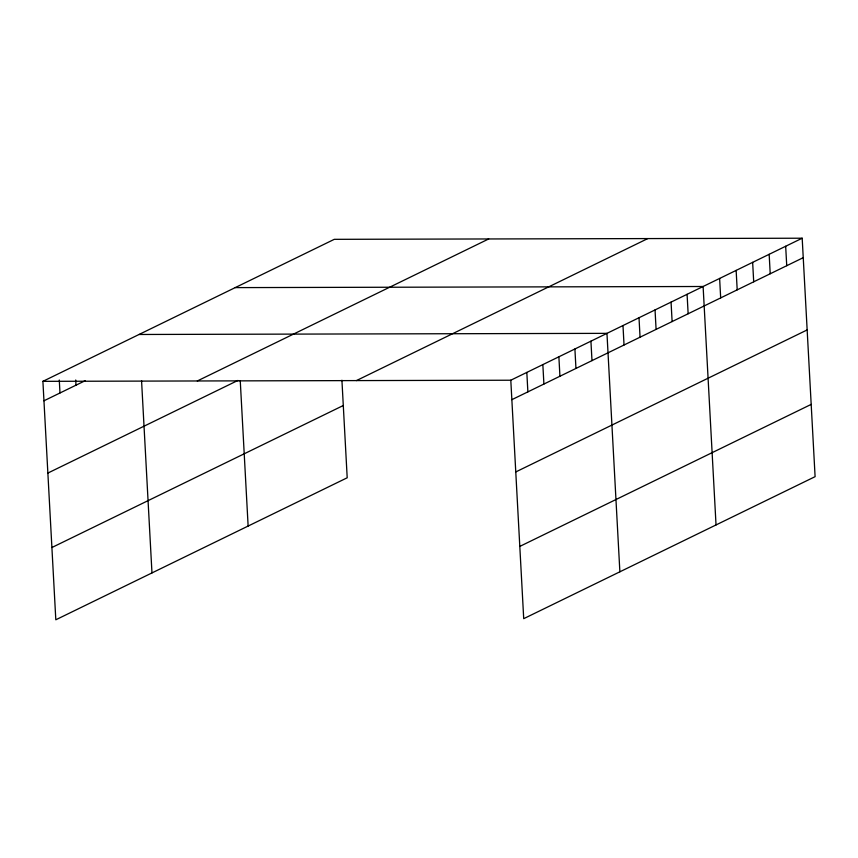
<?xml version="1.0" encoding="UTF-8"?>
<svg xmlns="http://www.w3.org/2000/svg" width="858" height="858" viewBox="0 0 858 858"><rect width="100%" height="100%" fill="white"/><g stroke="black" fill="none" stroke-linecap="round" stroke-linejoin="round"><path stroke-width="1.29" d="M341.924 380.244L347.2 477.777L55.813 619.787L42.9 381.338L334.288 239.328L802.187 238.213L815.1 476.662L523.712 618.672L510.8 380.223L802.187 238.213M43.951 400.793L85.167 380.716M197.308 380.973L488.695 238.953M47.866 473.069L237.891 380.448M356.392 380.598L647.779 238.578M51.898 547.522L343.286 405.512M511.851 399.678L803.238 257.668M515.765 471.943L807.153 329.933M519.798 546.407L811.185 404.386M235.221 287.612L703.11 286.497L716.033 524.946M139.06 334.481L606.96 333.354L619.873 571.803M42.9 381.338L510.8 380.223M785.671 246.257L786.732 265.712M769.165 254.3L770.216 273.756M752.648 262.355L753.699 281.81M736.143 270.399L737.194 289.854M719.626 278.442L720.677 297.898M687.086 294.305L688.137 313.76M671.063 302.113L672.114 321.568M655.04 309.931L656.091 329.386M639.006 317.739L640.057 337.194M622.983 325.547L624.034 345.002M590.926 341.173L591.988 360.628M574.903 348.981L575.954 368.436M558.88 356.789L559.931 376.244M542.846 364.607L543.908 384.062M526.823 372.415L527.874 391.87M240.251 380.662L248.134 526.061M141.559 380.695L151.973 572.93M75.729 379.987L76.008 385.178M59.277 380.019L59.985 392.985"/></g></svg>
